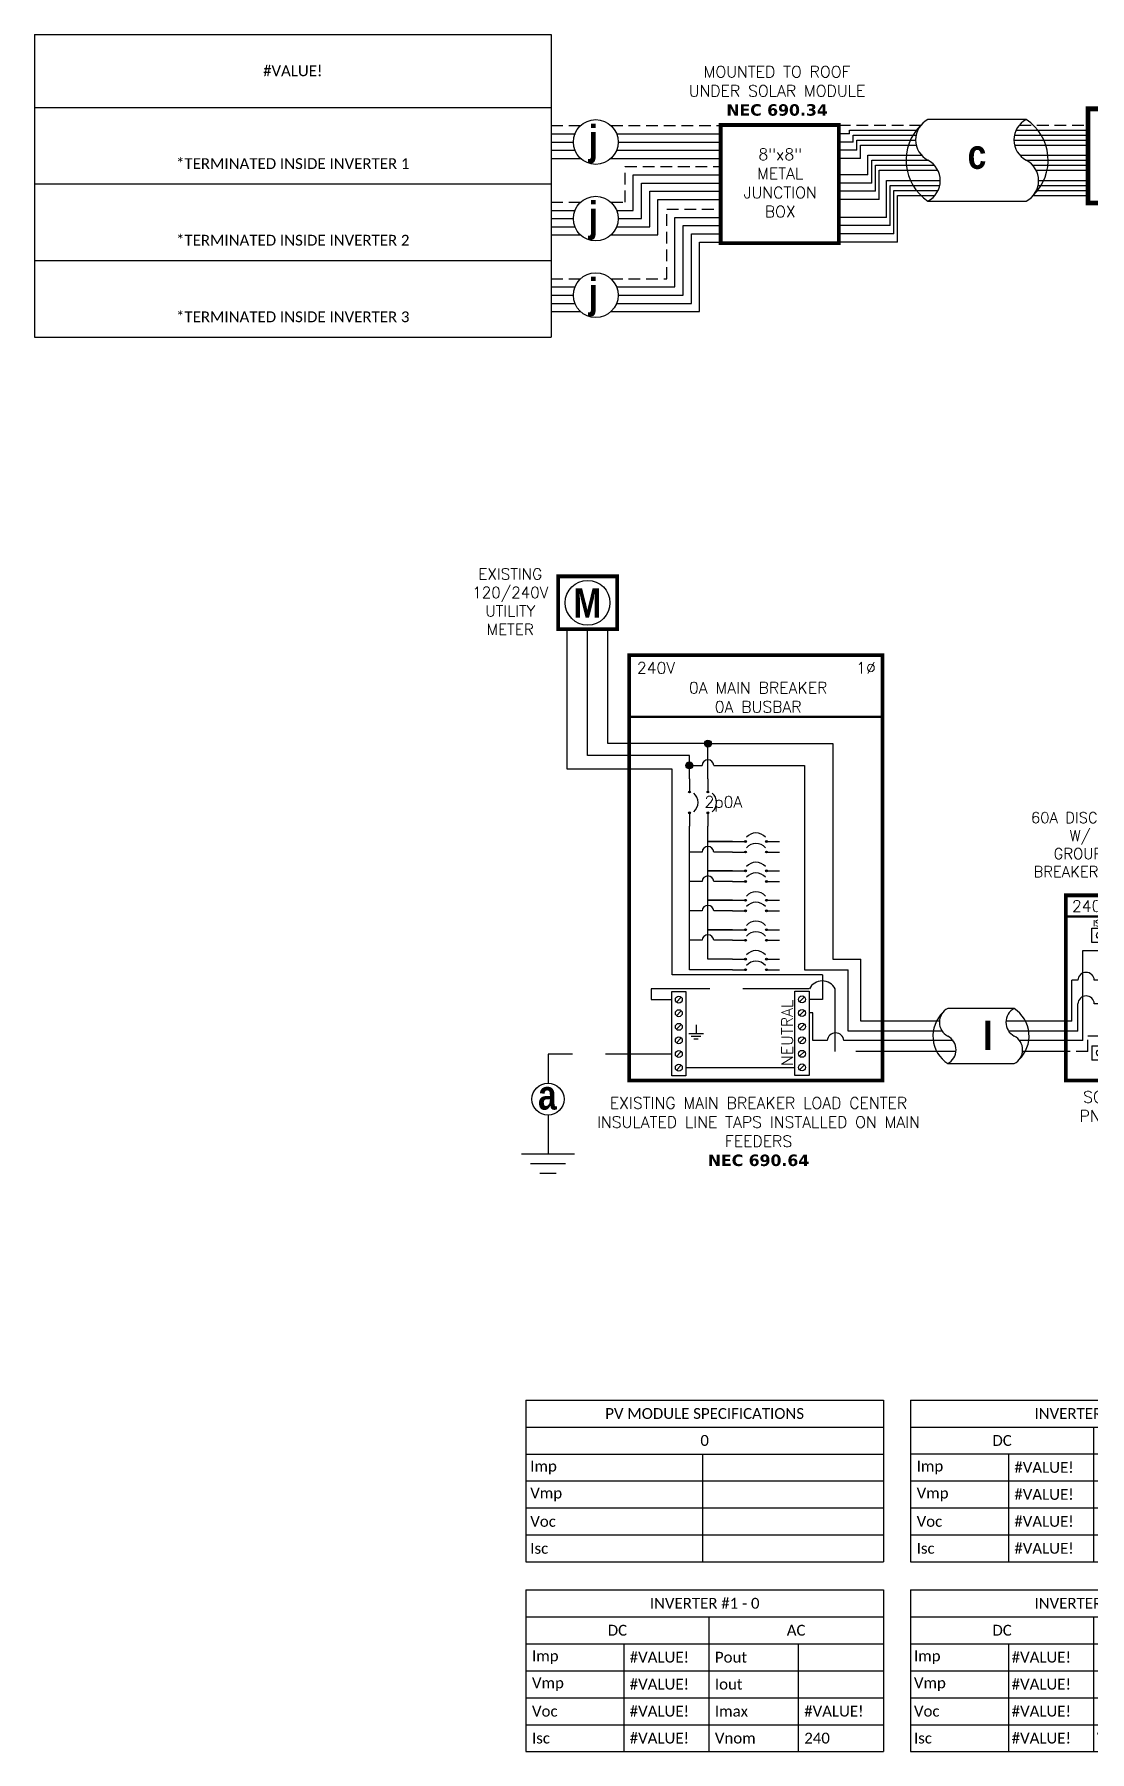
# Model space of a CAD drawing. Header units: feet. Extents: x 18740 to 19516, y 16033 to 16588.
# Drawn here: x 18740 to 19077, y 16033 to 16582 of the extents above; entities that cross this region are included whole.
import ezdxf

# ---------------------------------------------------------------- set-up
doc = ezdxf.new("R2010")
doc.units = ezdxf.units.FT
doc.header["$MEASUREMENT"] = 0
doc.linetypes.add('HIDDEN', pattern=[0.375, 0.25, -0.125])
for name, color, linetype in [('ONE LINE BLOCKS', 7, 'Continuous'), ('TABLES', 7, 'Continuous'), ('TEXT', 7, 'Continuous'), ('Z - TITLEBLOCK TXT', 7, 'Continuous')]:
    doc.layers.add(name, color=color, linetype=linetype)
doc.styles.add('ONE LINE TXT', font='techb___.ttf')
doc.styles.get("Standard").update_dxf_attribs({"font": 'simplex.shx'})

# ---------------------------------------------------------------- blocks, each defined once
blk = doc.blocks.new('*T18')
at = {"layer": 'Z - TITLEBLOCK TXT', "color": 0, "lineweight": -2, "transparency": 16777216}
for p, q in [((0, 0), (165.11, 0)), ((0, 0), (0, -96.74)), ((165.11, 0), (165.11, -96.74)), ((0, -23.32), (165.11, -23.32)), ((0, -47.8), (165.11, -47.8)), ((0, -72.27), (165.11, -72.27)), ((0, -96.74), (165.11, -96.74))]:
    blk.add_line(p, q, dxfattribs=at)
at = {"layer": 'Z - TITLEBLOCK TXT', "color": 0, "linetype": 'Continuous', "transparency": 16777216, "char_height": 3.4544, "width": 156.9097, "attachment_point": 5}
for s, insert in [('{\\fCalibri|b0|i0|c0;#VALUE!', (82.56, -11.66)), ('{\\fCalibri|b0|i0|c0;^J^J*TERMINATED INSIDE INVERTER 1', (82.56, -35.56)), ('{\\fCalibri|b0|i0|c0;^J^J*TERMINATED INSIDE INVERTER 2', (82.56, -60.03)), ('{\\fCalibri|b0|i0|c0;^J^J*TERMINATED INSIDE INVERTER 3', (82.56, -84.5))]:
    blk.add_mtext(s, dxfattribs=dict(at, insert=insert))
blk = doc.blocks.new('*T14')
at = {"layer": 'Z - TITLEBLOCK TXT', "color": 0, "lineweight": -2, "transparency": 16777216}
for p, q in [((0, 0), (114.19, 0)), ((0, 0), (0, -51.7)), ((114.19, 0), (114.19, -51.7)), ((0, -8.62), (114.19, -8.62)), ((58.43, -8.62), (58.43, -51.7)), ((0, -17.23), (114.19, -17.23)), ((31.22, -17.23), (31.22, -51.7)), ((86.98, -17.23), (86.98, -51.7)), ((0, -25.85), (114.19, -25.85)), ((0, -34.47), (114.19, -34.47)), ((0, -43.08), (114.19, -43.08)), ((0, -51.7), (114.19, -51.7))]:
    blk.add_line(p, q, dxfattribs=at)
at = {"layer": 'Z - TITLEBLOCK TXT', "color": 0, "linetype": 'Continuous', "transparency": 16777216, "char_height": 3.4544}
for s, insert, width, attachment_point in [('{\\fCalibri|b0|i0|c0;INVERTER #1 - 0', (57.09, -4.31), 110.3293, 5), ('{\\fCalibri|b0|i0|c0;DC', (29.22, -12.93), 54.5755, 5), ('{\\fCalibri|b0|i0|c0;AC', (86.31, -12.93), 51.8976, 5), ('{\\fCalibri|b0|i0|c0;Imp', (1.93, -21.54), 27.3681, 4), ('{\\fCalibri|b0|i0|c0;#VALUE!', (33.15, -21.54), 23.3513, 4), ('{\\fCalibri|b0|i0|c0;Pout', (60.36, -21.54), 24.6902, 4), ('{\\fCalibri|b0|i0|c0;', (88.91, -21.54), 23.3513, 4), ('{\\fCalibri|b0|i0|c0;Vmp', (1.93, -30.16), 27.3681, 4), ('{\\fCalibri|b0|i0|c0;#VALUE!', (33.15, -30.16), 23.3513, 4), ('{\\fCalibri|b0|i0|c0;Iout', (60.36, -30.16), 24.6902, 4), ('{\\fCalibri|b0|i0|c0;', (88.91, -30.16), 23.3513, 4), ('{\\fCalibri|b0|i0|c0;Voc', (1.93, -38.78), 27.3681, 4), ('{\\fCalibri|b0|i0|c0;#VALUE!', (33.15, -38.78), 23.3513, 4), ('{\\fCalibri|b0|i0|c0;Imax', (60.36, -38.78), 24.6902, 4), ('{\\fCalibri|b0|i0|c0;#VALUE!', (88.91, -38.78), 23.3513, 4), ('{\\fCalibri|b0|i0|c0;Isc', (1.93, -47.39), 27.3681, 4), ('{\\fCalibri|b0|i0|c0;#VALUE!', (33.15, -47.39), 23.3513, 4), ('{\\fCalibri|b0|i0|c0;Vnom', (60.36, -47.39), 24.6902, 4), ('{\\fCalibri|b0|i0|c0;240', (88.91, -47.39), 23.3513, 4)]:
    blk.add_mtext(s, dxfattribs=dict(at, insert=insert, width=width, attachment_point=attachment_point))
blk = doc.blocks.new('*T15')
at = {"layer": 'Z - TITLEBLOCK TXT', "color": 0, "lineweight": -2, "transparency": 16777216}
for p, q in [((0, 0), (114.19, 0)), ((0, 0), (0, -51.7)), ((114.19, 0), (114.19, -51.7)), ((0, -8.62), (114.19, -8.62)), ((58.43, -8.62), (58.43, -51.7)), ((0, -17.23), (114.19, -17.23)), ((31.22, -17.23), (31.22, -51.7)), ((86.98, -17.23), (86.98, -51.7)), ((0, -25.85), (114.19, -25.85)), ((0, -34.47), (114.19, -34.47)), ((0, -43.08), (114.19, -43.08)), ((0, -51.7), (114.19, -51.7))]:
    blk.add_line(p, q, dxfattribs=at)
at = {"layer": 'Z - TITLEBLOCK TXT', "color": 0, "linetype": 'Continuous', "transparency": 16777216, "char_height": 3.4544}
for s, insert, width, attachment_point in [('{\\fCalibri|b0|i0|c0;INVERTER #2 - 0', (57.09, -4.31), 112.0547, 5), ('{\\fCalibri|b0|i0|c0;DC', (29.22, -12.93), 56.3009, 5), ('{\\fCalibri|b0|i0|c0;AC', (86.31, -12.93), 53.623, 5), ('{\\fCalibri|b0|i0|c0;Imp', (1.07, -21.54), 29.0935, 4), ('{\\fCalibri|b0|i0|c0;#VALUE!', (32.29, -21.54), 25.0767, 4), ('{\\fCalibri|b0|i0|c0;Pout', (59.5, -21.54), 26.4156, 4), ('{\\fCalibri|b0|i0|c0;', (88.04, -21.54), 25.0767, 4), ('{\\fCalibri|b0|i0|c0;Vmp', (1.07, -30.16), 29.0935, 4), ('{\\fCalibri|b0|i0|c0;#VALUE!', (32.29, -30.16), 25.0767, 4), ('{\\fCalibri|b0|i0|c0;Iout', (59.5, -30.16), 26.4156, 4), ('{\\fCalibri|b0|i0|c0;', (88.04, -30.16), 25.0767, 4), ('{\\fCalibri|b0|i0|c0;Voc', (1.07, -38.78), 29.0935, 4), ('{\\fCalibri|b0|i0|c0;#VALUE!', (32.29, -38.78), 25.0767, 4), ('{\\fCalibri|b0|i0|c0;Imax', (59.5, -38.78), 26.4156, 4), ('{\\fCalibri|b0|i0|c0;#VALUE!', (88.04, -38.78), 25.0767, 4), ('{\\fCalibri|b0|i0|c0;Isc', (1.07, -47.39), 29.0935, 4), ('{\\fCalibri|b0|i0|c0;#VALUE!', (32.29, -47.39), 25.0767, 4), ('{\\fCalibri|b0|i0|c0;Vnom', (59.5, -47.39), 26.4156, 4), ('{\\fCalibri|b0|i0|c0;240', (88.04, -47.39), 25.0767, 4)]:
    blk.add_mtext(s, dxfattribs=dict(at, insert=insert, width=width, attachment_point=attachment_point))
blk = doc.blocks.new('*T16')
at = {"layer": 'Z - TITLEBLOCK TXT', "color": 0, "lineweight": -2, "transparency": 16777216}
for p, q in [((0, 0), (114.19, 0)), ((0, 0), (0, -51.7)), ((114.19, 0), (114.19, -51.7)), ((0, -8.62), (114.19, -8.62)), ((58.43, -8.62), (58.43, -51.7)), ((0, -17.23), (114.19, -17.23)), ((31.22, -17.23), (31.22, -51.7)), ((86.98, -17.23), (86.98, -51.7)), ((0, -25.85), (114.19, -25.85)), ((0, -34.47), (114.19, -34.47)), ((0, -43.08), (114.19, -43.08)), ((0, -51.7), (114.19, -51.7))]:
    blk.add_line(p, q, dxfattribs=at)
at = {"layer": 'Z - TITLEBLOCK TXT', "color": 0, "linetype": 'Continuous', "transparency": 16777216, "char_height": 3.4544}
for s, insert, width, attachment_point in [('{\\fCalibri|b0|i0|c0;INVERTER #3 - 0', (57.09, -4.31), 110.3293, 5), ('{\\fCalibri|b0|i0|c0;DC', (29.22, -12.93), 54.5755, 5), ('{\\fCalibri|b0|i0|c0;AC', (86.31, -12.93), 51.8976, 5), ('{\\fCalibri|b0|i0|c0;Imp', (1.93, -21.54), 27.3681, 4), ('{\\fCalibri|b0|i0|c0;#VALUE!', (33.15, -21.54), 23.3513, 4), ('{\\fCalibri|b0|i0|c0;Pout', (60.36, -21.54), 24.6902, 4), ('{\\fCalibri|b0|i0|c0;', (88.91, -21.54), 23.3513, 4), ('{\\fCalibri|b0|i0|c0;Vmp', (1.93, -30.16), 27.3681, 4), ('{\\fCalibri|b0|i0|c0;#VALUE!', (33.15, -30.16), 23.3513, 4), ('{\\fCalibri|b0|i0|c0;Iout', (60.36, -30.16), 24.6902, 4), ('{\\fCalibri|b0|i0|c0;', (88.91, -30.16), 23.3513, 4), ('{\\fCalibri|b0|i0|c0;Voc', (1.93, -38.78), 27.3681, 4), ('{\\fCalibri|b0|i0|c0;#VALUE!', (33.15, -38.78), 23.3513, 4), ('{\\fCalibri|b0|i0|c0;Imax', (60.36, -38.78), 24.6902, 4), ('{\\fCalibri|b0|i0|c0;#VALUE!', (88.91, -38.78), 23.3513, 4), ('{\\fCalibri|b0|i0|c0;Isc', (1.93, -47.39), 27.3681, 4), ('{\\fCalibri|b0|i0|c0;#VALUE!', (33.15, -47.39), 23.3513, 4), ('{\\fCalibri|b0|i0|c0;Vnom', (60.36, -47.39), 24.6902, 4), ('{\\fCalibri|b0|i0|c0;240', (88.91, -47.39), 23.3513, 4)]:
    blk.add_mtext(s, dxfattribs=dict(at, insert=insert, width=width, attachment_point=attachment_point))
blk = doc.blocks.new('*T13')
at = {"layer": 'Z - TITLEBLOCK TXT', "color": 0, "lineweight": -2, "transparency": 16777216}
for p, q in [((0, 0), (114.19, 0)), ((0, 0), (0, -51.69)), ((114.19, 0), (114.19, -51.69)), ((0, -8.62), (114.19, -8.62)), ((0, -17.23), (114.19, -17.23)), ((56.41, -17.23), (56.41, -51.69)), ((0, -25.85), (114.19, -25.85)), ((0, -34.46), (114.19, -34.46)), ((0, -43.08), (114.19, -43.08)), ((0, -51.69), (114.19, -51.69))]:
    blk.add_line(p, q, dxfattribs=at)
at = {"layer": 'Z - TITLEBLOCK TXT', "color": 0, "linetype": 'Continuous', "transparency": 16777216, "char_height": 3.4544}
for s, insert, width, attachment_point in [('{\\fCalibri|b0|i0|c0;PV MODULE SPECIFICATIONS', (57.09, -4.31), 111.433, 5), ('{\\fCalibri|b0|i0|c0;0', (57.09, -12.92), 111.433, 5), ('{\\fCalibri|b0|i0|c0;Imp', (1.38, -21.54), 53.6551, 4), ('{\\fCalibri|b0|i0|c0;', (57.78, -21.54), 55.0254, 4), ('{\\fCalibri|b0|i0|c0;Vmp', (1.38, -30.15), 53.6551, 4), ('{\\fCalibri|b0|i0|c0;', (57.78, -30.15), 55.0254, 4), ('{\\fCalibri|b0|i0|c0;Voc', (1.38, -38.77), 53.6551, 4), ('{\\fCalibri|b0|i0|c0;', (57.78, -38.77), 55.0254, 4), ('{\\fCalibri|b0|i0|c0;Isc', (1.38, -47.39), 53.6551, 4), ('{\\fCalibri|b0|i0|c0;', (57.78, -47.39), 55.0254, 4)]:
    blk.add_mtext(s, dxfattribs=dict(at, insert=insert, width=width, attachment_point=attachment_point))
blk = doc.blocks.new('M_MAIN DISCONNECT')
at = {"color": 253, "linetype": 'Continuous'}
for p, q in [((10.94, -17.67), (10.94, -15.06)), ((32.69, -17.67), (32.69, -15.06)), ((5.45, -46.43), (5.45, -17.67)), ((5.45, -17.67), (10.94, -17.67)), ((38.18, -17.67), (32.69, -17.67)), ((38.18, -46.43), (38.18, -17.67)), ((5.45, -46.43), (-9.78, -46.43)), ((38.18, -46.43), (53.41, -46.43))]:
    blk.add_line(p, q, dxfattribs=at)
at = {"color": 7, "linetype": 'Continuous'}
for p, q in [((1.95, -40.22), (1.95, -27.1)), ((3.81, -27.1), (1.95, -27.1)), ((11.72, -27.1), (9.09, -27.1)), ((31.91, -27.1), (34.54, -27.1)), ((39.82, -27.1), (41.69, -27.1)), ((41.69, -40.22), (41.69, -27.1)), ((1.95, -40.22), (-9.78, -40.22)), ((41.69, -40.22), (53.41, -40.22))]:
    blk.add_line(p, q, dxfattribs=at)
at = {"color": 1, "linetype": 'Continuous'}
for p, q in [((21.88, -27.1), (23.12, -27.1)), ((25.67, -27.11), (26.91, -27.11)), ((21.88, -34.64), (23.12, -34.64)), ((25.67, -34.64), (26.91, -34.64))]:
    blk.add_line(p, q, dxfattribs=at)
at = {"color": 10, "linetype": 'Continuous'}
for p, q in [((3.81, -43.39), (3.81, -34.64)), ((11.72, -34.64), (9.09, -34.64)), ((31.91, -34.64), (34.54, -34.64)), ((39.82, -43.39), (39.82, -34.64)), ((3.81, -43.39), (-9.78, -43.39)), ((39.82, -43.39), (53.41, -43.39))]:
    blk.add_line(p, q, dxfattribs=at)
at = {"color": 7, "linetype": 'Continuous'}
for centre in [(6.45, -27.26), (37.18, -27.26)]:
    blk.add_arc(centre, 2.64, 3.2819, 176.7181, dxfattribs=at)
at = {"color": 10, "linetype": 'Continuous'}
for centre in [(6.45, -34.79), (37.18, -34.79)]:
    blk.add_arc(centre, 2.64, 3.2819, 176.7181, dxfattribs=at)
at = {"color": 1, "linetype": 'Continuous'}
for points in [[(23.12, -27.1), (23.5, -26.34), (24.4, -27.87), (25.22, -26.34), (25.67, -27.11)], [(23.12, -34.64), (23.5, -33.88), (24.4, -35.4), (25.22, -33.88), (25.67, -34.64)]]:
    blk.add_spline(points, degree=3, dxfattribs=at)
at = {"layer": 'ONE LINE BLOCKS', "lineweight": 50}
blk.add_line((0, -6.77), (43.61, -6.77), dxfattribs=at)
at = {"layer": 'ONE LINE BLOCKS', "lineweight": 50, "const_width": 1.19}
blk.add_lwpolyline([(0, -59.17), (0, 0), (43.61, 0), (43.61, -59.17)], close=True, dxfattribs=at)
at = {"layer": 'TEXT', "color": 92, "linetype": 'HIDDEN', "ltscale": 15}
for p, q in [((7.03, -49.88), (7.03, -44.94)), ((7.03, -44.94), (10.94, -44.94)), ((10.94, -44.94), (10.94, -48.08)), ((36.6, -44.94), (32.69, -44.94)), ((32.69, -44.94), (32.69, -48.08)), ((36.6, -49.88), (36.6, -44.94)), ((7.03, -49.88), (-9.78, -49.88)), ((36.6, -49.88), (53.41, -49.88))]:
    blk.add_line(p, q, dxfattribs=at)
at = {"layer": 'TEXT', "color": 92, "linetype": 'Continuous', "flags": 128}
for points in [[(21.82, -52.94), (21.82, -56.44)], [(19.48, -56.44), (24.16, -56.44)], [(23.35, -57.31), (20.29, -57.31)], [(22.53, -58.18), (21.1, -58.18)]]:
    blk.add_lwpolyline(points, dxfattribs=at)
at = {"layer": 'Z - TITLEBLOCK TXT', "color": 1, "linetype": 'Continuous'}
for p, q in [((8.34, -15.06), (8.34, -10.52)), ((8.34, -10.52), (35.29, -10.52)), ((35.29, -10.52), (35.29, -15.06)), ((35.29, -15.06), (8.34, -15.06)), ((11.72, -27.1), (15.64, -27.1)), ((17.54, -24.65), (20.8, -27.1)), ((27.99, -27.11), (31.91, -27.11)), ((17.54, -32.19), (20.8, -34.63)), ((11.72, -34.64), (15.64, -34.64)), ((27.99, -34.64), (31.91, -34.64)), ((8.34, -48.08), (35.29, -48.08)), ((8.34, -48.08), (8.34, -52.62)), ((35.29, -48.08), (35.29, -52.62)), ((35.29, -52.62), (8.34, -52.62))]:
    blk.add_line(p, q, dxfattribs=at)
at = {"layer": 'Z - TITLEBLOCK TXT', "color": 4, "linetype": 'Continuous'}
for p, q in [((11.73, -12), (10.15, -13.58)), ((16.08, -12), (14.5, -13.58)), ((20.43, -12), (18.86, -13.58)), ((24.78, -12), (23.21, -13.58)), ((29.13, -12), (27.56, -13.58)), ((33.48, -12), (31.91, -13.58)), ((11.73, -49.56), (10.15, -51.13)), ((16.08, -49.56), (14.5, -51.13)), ((20.43, -49.56), (18.86, -51.13)), ((24.78, -49.56), (23.21, -51.13)), ((29.13, -49.56), (27.56, -51.13)), ((33.48, -49.56), (31.91, -51.13))]:
    blk.add_line(p, q, dxfattribs=at)
for centre in [(10.94, -12.79), (15.29, -12.79), (19.64, -12.79), (23.99, -12.79), (28.34, -12.79), (32.69, -12.79), (10.94, -50.35), (15.29, -50.35), (19.64, -50.35), (23.99, -50.35), (28.34, -50.35), (32.69, -50.35)]:
    blk.add_circle(centre, 1.11, dxfattribs=at)
at = {"layer": 'Z - TITLEBLOCK TXT', "color": 1, "linetype": 'Continuous'}
for centre in [(16.18, -27.1), (21.34, -27.1), (27.45, -27.11), (16.18, -34.64), (21.34, -34.64), (27.45, -34.64)]:
    blk.add_circle(centre, 0.541, dxfattribs=at)
at = {"layer": 'TABLES', "color": 4, "linetype": 'Continuous'}
blk.add_text('ISOLATED NEUTRAL', height=1.8743, dxfattribs=at).set_placement((8.7, -9.86))
at = {"layer": 'TEXT', "color": 1}
for s, width, gutter_width, heights, insert, char_height, attachment_point in [('\\A1;\\pi4.1167;60A DISCONNECT FUSED \\P\\pi16.454;W/ ##A FUSES\\P\\pi11.355;GROUPED W/ MAIN \\P\\pi4.9392;BREAKER LOAD CENTER', 71.8931, 92.23, [24.13], (-15.26, 26.55), 3.4544, 1), ('240V', 0.1481, 0.75, [0], (8.07, -3.44), 3.658, 5), ('1∅', 0.1481, 0.75, [0], (38.63, -3.74), 3.658, 5), ('\\A1;\\pi3.6942,t21.982;SQUARE D\\P\\pi2.5621,t20.85;PN: D222N', 35.0816, 28.88, [13.54], (1.84, -62.59), 3.6576, 1)]:
    blk.add_mtext_dynamic_manual_height_columns(s, width=width, gutter_width=gutter_width, heights=heights, dxfattribs=dict(at, insert=insert, char_height=char_height, attachment_point=attachment_point))
blk = doc.blocks.new('*U20')
blk.add_blockref('M_MAIN DISCONNECT', (0, 0))
blk = doc.blocks.new('*U10')
at = {"color": 7, "linetype": 'Continuous'}
for p, q in [((6.669, 2.433), (2.905, 2.433)), ((2.435, 1.711), (0, 1.711)), ((9.575, 1.711), (6.199, 1.711)), ((2.905, -0.69), (6.669, -0.69))]:
    blk.add_line(p, q, dxfattribs=at)
at = {"color": 10, "linetype": 'Continuous'}
for p, q in [((2.591, 1.149), (0, 1.149)), ((9.575, 1.149), (6.355, 1.149))]:
    blk.add_line(p, q, dxfattribs=at)
at = {"color": 253, "linetype": 'Continuous'}
for p, q in [((3.208, 0.611), (0, 0.611)), ((9.575, 0.611), (6.972, 0.611))]:
    blk.add_line(p, q, dxfattribs=at)
at = {"color": 7, "linetype": 'Continuous'}
for centre, start, end in [((3.942, 0.872), 133.97324, 236.42648), ((5.633, 0.872), 313.97324, 56.42648)]:
    blk.add_arc(centre, 1.874, start, end, dxfattribs=at)
at = {"layer": 'TEXT', "color": 92, "linetype": 'HIDDEN', "ltscale": 15}
for p, q in [((3.373, 0), (0, 0)), ((9.575, 0), (7.137, 0))]:
    blk.add_line(p, q, dxfattribs=at)
at = {"layer": 'Z - TITLEBLOCK TXT', "linetype": 'Continuous'}
for centre, start, end in [((3.315, 1.653), 117.66392, 242.33608), ((7.078, 1.653), 117.66392, 242.33608), ((2.496, 0.091), 297.66392, 62.33608), ((6.26, 0.091), 297.66392, 62.33608)]:
    blk.add_arc(centre, 0.882, start, end, dxfattribs=at)
blk = doc.blocks.new('M_LINE TAPS')
at = {"layer": 'ONE LINE BLOCKS', "linetype": 'Continuous'}
h = blk.add_hatch(color=254, dxfattribs=at)
h.dxf.hatch_style = 1
edge = h.paths.add_edge_path()
edge.add_arc((-12.115, 17.423), 0.197, 0, 360)
h = blk.add_hatch(color=254, dxfattribs=at)
h.dxf.hatch_style = 1
edge = h.paths.add_edge_path()
edge.add_arc((-13.164, 16.191), 0.197, 0, 360)
h = blk.add_hatch(color=1, dxfattribs=at)
h.dxf.hatch_style = 1
edge = h.paths.add_edge_path()
edge.add_arc((-13.164, 14.685), 0.0515, 0, 360)
h = blk.add_hatch(color=1, dxfattribs=at)
h.dxf.hatch_style = 1
edge = h.paths.add_edge_path()
edge.add_arc((-12.115, 14.685), 0.0515, 0, 360)
h = blk.add_hatch(color=1, dxfattribs=at)
h.dxf.hatch_style = 1
edge = h.paths.add_edge_path()
edge.add_arc((-13.164, 13.502), 0.0515, 0, 360)
h = blk.add_hatch(color=1, dxfattribs=at)
h.dxf.hatch_style = 1
edge = h.paths.add_edge_path()
edge.add_arc((-12.115, 13.502), 0.0515, 0, 360)
h = blk.add_hatch(color=1, dxfattribs=at)
h.dxf.hatch_style = 1
edge = h.paths.add_edge_path()
edge.add_arc((-9.991, 11.887), 0.0515, 0, 360)
h = blk.add_hatch(color=1, dxfattribs=at)
h.dxf.hatch_style = 1
edge = h.paths.add_edge_path()
edge.add_arc((-8.808, 11.887), 0.0515, 0, 360)
h = blk.add_hatch(color=1, dxfattribs=at)
h.dxf.hatch_style = 1
edge = h.paths.add_edge_path()
edge.add_arc((-9.991, 11.288), 0.0515, 0, 360)
h = blk.add_hatch(color=1, dxfattribs=at)
h.dxf.hatch_style = 1
edge = h.paths.add_edge_path()
edge.add_arc((-8.808, 11.288), 0.0515, 0, 360)
h = blk.add_hatch(color=1, dxfattribs=at)
h.dxf.hatch_style = 1
edge = h.paths.add_edge_path()
edge.add_arc((-9.991, 10.221), 0.0515, 0, 360)
h = blk.add_hatch(color=1, dxfattribs=at)
h.dxf.hatch_style = 1
edge = h.paths.add_edge_path()
edge.add_arc((-8.808, 10.221), 0.0515, 0, 360)
h = blk.add_hatch(color=1, dxfattribs=at)
h.dxf.hatch_style = 1
edge = h.paths.add_edge_path()
edge.add_arc((-9.991, 9.622), 0.0515, 0, 360)
h = blk.add_hatch(color=1, dxfattribs=at)
h.dxf.hatch_style = 1
edge = h.paths.add_edge_path()
edge.add_arc((-8.808, 9.622), 0.0515, 0, 360)
h = blk.add_hatch(color=1, dxfattribs=at)
h.dxf.hatch_style = 1
edge = h.paths.add_edge_path()
edge.add_arc((-9.991, 8.555), 0.0515, 0, 360)
h = blk.add_hatch(color=1, dxfattribs=at)
h.dxf.hatch_style = 1
edge = h.paths.add_edge_path()
edge.add_arc((-9.991, 7.957), 0.0515, 0, 360)
h = blk.add_hatch(color=1, dxfattribs=at)
h.dxf.hatch_style = 1
edge = h.paths.add_edge_path()
edge.add_arc((-8.808, 8.555), 0.0515, 0, 360)
h = blk.add_hatch(color=1, dxfattribs=at)
h.dxf.hatch_style = 1
edge = h.paths.add_edge_path()
edge.add_arc((-8.808, 7.957), 0.0515, 0, 360)
h = blk.add_hatch(color=1, dxfattribs=at)
h.dxf.hatch_style = 1
edge = h.paths.add_edge_path()
edge.add_arc((-9.991, 6.889), 0.0515, 0, 360)
h = blk.add_hatch(color=1, dxfattribs=at)
h.dxf.hatch_style = 1
edge = h.paths.add_edge_path()
edge.add_arc((-8.808, 6.889), 0.0515, 0, 360)
h = blk.add_hatch(color=1, dxfattribs=at)
h.dxf.hatch_style = 1
edge = h.paths.add_edge_path()
edge.add_arc((-9.991, 6.291), 0.0515, 0, 360)
h = blk.add_hatch(color=1, dxfattribs=at)
h.dxf.hatch_style = 1
edge = h.paths.add_edge_path()
edge.add_arc((-8.808, 6.291), 0.0515, 0, 360)
h = blk.add_hatch(color=1, dxfattribs=at)
h.dxf.hatch_style = 1
edge = h.paths.add_edge_path()
edge.add_arc((-9.991, 5.224), 0.0515, 0, 360)
h = blk.add_hatch(color=1, dxfattribs=at)
h.dxf.hatch_style = 1
edge = h.paths.add_edge_path()
edge.add_arc((-8.808, 5.224), 0.0515, 0, 360)
h = blk.add_hatch(color=1, dxfattribs=at)
h.dxf.hatch_style = 1
edge = h.paths.add_edge_path()
edge.add_arc((-9.991, 4.625), 0.0515, 0, 360)
h = blk.add_hatch(color=1, dxfattribs=at)
h.dxf.hatch_style = 1
edge = h.paths.add_edge_path()
edge.add_arc((-8.808, 4.625), 0.0515, 0, 360)
at = {"color": 155, "true_color": 0x647190}
blk.add_line((-16.567, 22.428), (-2.231, 22.428), dxfattribs=at)
at = {"color": 7, "linetype": 'Continuous'}
for p, q in [((-3.464, 1.711), (-3.464, 5.224)), ((0, 1.711), (-3.464, 1.711))]:
    blk.add_line(p, q, dxfattribs=at)
at = {"color": 10, "linetype": 'Continuous'}
for p, q in [((-4.177, 1.149), (-4.177, 4.625)), ((-3.462, 4.625), (-3.462, 4.625)), ((0, 1.149), (-4.177, 1.149))]:
    blk.add_line(p, q, dxfattribs=at)
at = {"color": 253, "linetype": 'Continuous'}
for p, q in [((-6.184, 2.177), (-6.39, 2.177)), ((-6.184, 0.611), (-6.184, 2.177)), ((-5.36, 0.611), (-6.184, 0.611)), ((0, 0.611), (-4.425, 0.611))]:
    blk.add_line(p, q, dxfattribs=at)
at = {"color": 7, "linetype": 'Continuous'}
blk.add_circle((-21.169, -2.704), 0.906, dxfattribs=at)
at = {"color": 253, "linetype": 'Continuous'}
blk.add_arc((-4.892, 0.584), 0.468, 3.28193, 176.71807, dxfattribs=at)
at = {"layer": 'ONE LINE BLOCKS', "lineweight": 50}
blk.add_line((-16.567, 18.948), (-2.231, 18.948), dxfattribs=at)
at = {"layer": 'ONE LINE BLOCKS', "lineweight": 50, "const_width": 0.21}
for points in [[(-20.599, 23.898), (-20.599, 26.892), (-17.258, 26.892), (-17.258, 23.898)], [(-16.567, -1.647), (-16.567, 22.428), (-2.231, 22.428), (-2.231, -1.647)]]:
    blk.add_lwpolyline(points, close=True, dxfattribs=at)
at = {"layer": 'TEXT', "color": 92, "linetype": 'HIDDEN', "ltscale": 15}
for p, q in [((-6.39, 3.547), (-15.333, 3.547)), ((-15.333, 3.547), (-15.333, 2.935)), ((-15.333, 2.935), (-14.165, 2.935)), ((-4.917, 0), (-4.917, 3.547)), ((0, 0), (-4.917, 0)), ((-14.165, -0.148), (-21.169, -0.148)), ((-21.169, -0.148), (-21.169, -1.798)), ((-21.169, -3.61), (-21.169, -5.799))]:
    blk.add_line(p, q, dxfattribs=at)
at = {"layer": 'TEXT', "color": 92, "linetype": 'Continuous', "ltscale": 15}
blk.add_line((-7.195, -0.918), (-13.361, -0.918), dxfattribs=at)
at = {"layer": 'TEXT', "color": 92, "linetype": 'Continuous', "flags": 128}
for points in [[(-13.205, 1.009), (-12.375, 1.009)], [(-12.79, 1.513), (-12.79, 1.009)], [(-12.519, 0.855), (-13.061, 0.855)], [(-12.663, 0.701), (-12.917, 0.701)]]:
    blk.add_lwpolyline(points, dxfattribs=at)
at = {"layer": 'TEXT', "color": 92, "linetype": 'Continuous', "ltscale": 4, "flags": 128}
for points in [[(-22.671, -5.799), (-19.666, -5.799)], [(-20.187, -6.356), (-22.151, -6.356)], [(-20.708, -6.913), (-21.63, -6.913)]]:
    blk.add_lwpolyline(points, dxfattribs=at)
at = {"layer": 'TEXT', "linetype": 'Continuous'}
blk.add_circle((-18.928, 25.395), 1.267, dxfattribs=at)
at = {"layer": 'TEXT', "color": 92, "linetype": 'Continuous', "ltscale": 0.3}
blk.add_arc((-5.647, 3.164), 0.824, 27.66392, 152.33608, dxfattribs=at)
at = {"layer": 'Z - TITLEBLOCK TXT', "color": 253, "linetype": 'Continuous'}
for p, q in [((-20.077, 15.98), (-20.077, 23.898)), ((-14.134, 15.98), (-20.077, 15.98)), ((-14.134, 4.344), (-14.134, 15.98)), ((-5.63, 4.344), (-14.134, 4.344)), ((-5.63, 4.344), (-5.63, 2.948)), ((-5.63, 2.948), (-6.39, 2.948))]:
    blk.add_line(p, q, dxfattribs=at)
at = {"layer": 'Z - TITLEBLOCK TXT', "color": 10, "linetype": 'Continuous'}
for p, q in [((-18.928, 16.744), (-18.928, 23.898)), ((-13.164, 16.744), (-18.928, 16.744)), ((-13.164, 15.429), (-13.164, 16.744)), ((-12.967, 16.191), (-12.446, 16.191)), ((-11.783, 16.191), (-6.656, 16.191)), ((-6.656, 16.191), (-6.656, 4.625)), ((-13.164, 4.625), (-13.164, 12.759)), ((-12.446, 11.288), (-13.164, 11.288)), ((-10.734, 11.288), (-11.783, 11.288)), ((-12.446, 9.622), (-13.164, 9.622)), ((-10.734, 9.622), (-11.783, 9.622)), ((-12.446, 7.957), (-13.164, 7.957)), ((-10.734, 7.957), (-11.783, 7.957)), ((-12.446, 6.291), (-13.164, 6.291)), ((-10.734, 6.291), (-11.783, 6.291)), ((-10.734, 4.625), (-13.164, 4.625)), ((-6.656, 4.625), (-4.177, 4.625))]:
    blk.add_line(p, q, dxfattribs=at)
at = {"layer": 'Z - TITLEBLOCK TXT', "color": 7, "linetype": 'Continuous'}
for p, q in [((-17.778, 17.423), (-17.778, 23.898)), ((-12.115, 17.423), (-17.778, 17.423)), ((-12.115, 15.429), (-12.115, 17.423)), ((-11.918, 17.423), (-5.044, 17.423)), ((-5.044, 17.423), (-5.044, 5.224)), ((-12.115, 10.221), (-12.115, 12.759)), ((-12.115, 11.887), (-10.734, 11.887)), ((-10.734, 11.887), (-12.115, 11.887)), ((-12.115, 8.555), (-12.115, 10.221)), ((-12.115, 10.221), (-10.734, 10.221)), ((-10.734, 10.221), (-12.115, 10.221)), ((-12.115, 6.889), (-12.115, 8.555)), ((-12.115, 8.555), (-10.734, 8.555)), ((-10.734, 8.555), (-12.115, 8.555)), ((-12.115, 5.224), (-12.115, 6.889)), ((-12.115, 6.889), (-10.734, 6.889)), ((-10.734, 6.889), (-12.115, 6.889)), ((-10.734, 5.224), (-12.115, 5.224)), ((-5.044, 5.224), (-3.464, 5.224))]:
    blk.add_line(p, q, dxfattribs=at)
at = {"layer": 'Z - TITLEBLOCK TXT', "color": 1, "linetype": 'Continuous'}
for p, q in [((-14.165, -1.378), (-14.165, 3.395)), ((-14.165, 3.395), (-13.361, 3.395)), ((-13.361, 3.395), (-13.361, -1.378)), ((-7.195, -1.366), (-7.195, 3.408)), ((-7.195, 3.408), (-6.39, 3.408)), ((-6.39, 3.408), (-6.39, -1.366)), ((-13.361, -1.378), (-14.165, -1.378)), ((-6.39, -1.366), (-7.195, -1.366))]:
    blk.add_line(p, q, dxfattribs=at)
at = {"layer": 'Z - TITLEBLOCK TXT', "color": 4, "linetype": 'Continuous'}
for p, q in [((-13.624, 3.075), (-13.902, 2.796)), ((-6.653, 3.087), (-6.932, 2.809)), ((-13.624, 2.304), (-13.902, 2.025)), ((-6.653, 2.317), (-6.932, 2.038)), ((-13.624, 1.533), (-13.902, 1.255)), ((-6.653, 1.546), (-6.932, 1.267)), ((-13.624, 0.762), (-13.902, 0.484)), ((-6.653, 0.775), (-6.932, 0.497)), ((-6.653, 0.004), (-6.932, -0.274)), ((-13.624, -0.008), (-13.902, -0.287)), ((-13.624, -0.779), (-13.902, -1.058)), ((-6.653, -0.766), (-6.932, -1.045))]:
    blk.add_line(p, q, dxfattribs=at)
at = {"layer": 'Z - TITLEBLOCK TXT', "color": 1, "linetype": 'Continuous', "flags": 128}
for points in [[(-13.164, 15.429), (-13.164, 14.685)], [(-13.164, 15.429), (-13.164, 14.685)], [(-12.115, 15.429), (-12.115, 14.685)], [(-12.115, 15.429), (-12.115, 14.685)], [(-13.164, 13.502), (-13.164, 12.759)], [(-12.115, 13.502), (-12.115, 12.759)], [(-10.734, 11.887), (-9.991, 11.887)], [(-10.734, 11.887), (-9.991, 11.887)], [(-8.808, 11.887), (-8.064, 11.887)], [(-10.734, 11.288), (-9.991, 11.288)], [(-10.734, 11.288), (-9.991, 11.288)], [(-8.808, 11.288), (-8.064, 11.288)], [(-10.734, 10.221), (-9.991, 10.221)], [(-10.734, 10.221), (-9.991, 10.221)], [(-8.808, 10.221), (-8.064, 10.221)], [(-10.734, 9.622), (-9.991, 9.622)], [(-10.734, 9.622), (-9.991, 9.622)], [(-8.808, 9.622), (-8.064, 9.622)], [(-10.734, 8.555), (-9.991, 8.555)], [(-10.734, 8.555), (-9.991, 8.555)], [(-10.734, 7.957), (-9.991, 7.957)], [(-10.734, 7.957), (-9.991, 7.957)], [(-8.808, 8.555), (-8.064, 8.555)], [(-8.808, 7.957), (-8.064, 7.957)], [(-10.734, 6.889), (-9.991, 6.889)], [(-10.734, 6.889), (-9.991, 6.889)], [(-8.808, 6.889), (-8.064, 6.889)], [(-10.734, 6.291), (-9.991, 6.291)], [(-10.734, 6.291), (-9.991, 6.291)], [(-8.808, 6.291), (-8.064, 6.291)], [(-10.734, 5.224), (-9.991, 5.224)], [(-10.734, 5.224), (-9.991, 5.224)], [(-8.808, 5.224), (-8.064, 5.224)], [(-10.734, 4.625), (-9.991, 4.625)], [(-10.734, 4.625), (-9.991, 4.625)], [(-8.808, 4.625), (-8.064, 4.625)]]:
    blk.add_lwpolyline(points, dxfattribs=at)
at = {"layer": 'Z - TITLEBLOCK TXT', "color": 7, "linetype": 'Continuous'}
for centre in [(-12.115, 17.423), (-12.115, 17.423), (-13.164, 16.191)]:
    blk.add_circle(centre, 0.197, dxfattribs=at)
at = {"layer": 'Z - TITLEBLOCK TXT', "color": 1, "linetype": 'Continuous'}
for centre in [(-13.164, 14.685), (-12.115, 14.685), (-13.164, 13.502), (-12.115, 13.502), (-9.991, 11.887), (-8.808, 11.887), (-9.991, 11.288), (-8.808, 11.288), (-9.991, 10.221), (-8.808, 10.221), (-9.991, 9.622), (-8.808, 9.622), (-9.991, 8.555), (-9.991, 7.957), (-8.808, 8.555), (-8.808, 7.957), (-9.991, 6.889), (-8.808, 6.889), (-9.991, 6.291), (-8.808, 6.291), (-9.991, 5.224), (-8.808, 5.224), (-9.991, 4.625), (-8.808, 4.625)]:
    blk.add_circle(centre, 0.0515, dxfattribs=at)
at = {"layer": 'Z - TITLEBLOCK TXT', "color": 4, "linetype": 'Continuous'}
for centre in [(-13.763, 2.935), (-6.792, 2.948), (-13.763, 2.165), (-6.792, 2.177), (-13.763, 1.394), (-6.792, 1.407), (-13.763, 0.623), (-13.763, -0.148), (-6.792, 0.636), (-6.792, -0.135), (-13.763, -0.918), (-6.792, -0.906)]:
    blk.add_circle(centre, 0.197, dxfattribs=at)
at = {"layer": 'Z - TITLEBLOCK TXT', "color": 10, "linetype": 'Continuous'}
for centre in [(-12.115, 16.172), (-12.115, 11.269), (-12.115, 9.603), (-12.115, 7.938), (-12.115, 6.272)]:
    blk.add_arc(centre, 0.332, 3.2937, 176.7063, dxfattribs=at)
at = {"layer": 'Z - TITLEBLOCK TXT', "color": 1, "linetype": 'Continuous'}
for centre, start, end in [((-13.375, 14.094), 310.3392, 49.6608), ((-12.326, 14.094), 310.3392, 49.6608), ((-9.399, 11.675), 40.3392, 139.6608), ((-9.399, 11.077), 40.3392, 139.6608), ((-9.399, 10.01), 40.3392, 139.6608), ((-9.399, 9.411), 40.3392, 139.6608), ((-9.399, 8.344), 40.3392, 139.6608), ((-9.399, 7.745), 40.3392, 139.6608), ((-9.399, 6.678), 40.3392, 139.6608), ((-9.399, 6.079), 40.3392, 139.6608), ((-9.399, 5.012), 40.3392, 139.6608), ((-9.399, 4.413), 40.3392, 139.6608)]:
    blk.add_arc(centre, 0.697, start, end, dxfattribs=at)
at = {"layer": 'TABLES', "color": 1, "linetype": 'Continuous'}
blk.add_text('NEUTRAL', height=0.648, rotation=90, dxfattribs=at).set_placement((-7.311, -0.826))
at = {"layer": 'TEXT', "color": 1, "attachment_point": 5}
for s, width, gutter_width, heights, insert, char_height in [('EXISTING\\P120/240V UTILITY METER', 0.05231, 7.17, [0], (-23.305, 25.455), 0.62775), ('240V', 0.14806, 0.75, [0], (-15.056, 21.71), 0.648), ('1∅', 0.14806, 0.75, [0], (-3.173, 21.71), 0.648), ('0A MAIN BREAKER\\P0A BUSBAR', 11.19903, 0.75, [0], (-9.274, 20.045), 0.648), ('2p0A', 0.14806, 0.75, [0], (-11.242, 14.016), 0.648), ('EXISTING MAIN BREAKER LOAD CENTER INSULATED LINE TAPS INSTALLED ON MAIN FEEDERS\\P{\\fVerdana|b1|i0|c0|p34;NEC 690.64}', 18.4888, 7.17, [5.996], (-9.253, -4.546), 0.648)]:
    blk.add_mtext_dynamic_manual_height_columns(s, width=width, gutter_width=gutter_width, heights=heights, dxfattribs=dict(at, insert=insert, char_height=char_height))
at = {"layer": 'Z - TITLEBLOCK TXT', "color": 253, "linetype": 'Continuous', "style": 'ONE LINE TXT'}
blk.add_text('M', height=1.662, dxfattribs=at).set_placement((-19.736, 24.559))
at = {"layer": 'Z - TITLEBLOCK TXT', "color": 1, "linetype": 'Continuous', "insert": (-21.734, -1.631), "char_height": 1.66239, "attachment_point": 1, "style": 'ONE LINE TXT'}
blk.add_mtext_dynamic_manual_height_columns('{\\W1;\\C256;a}', width=0.13853, gutter_width=2.132, heights=[0], dxfattribs=at)
blk = doc.blocks.new('*U19')
at = {"color": 155, "true_color": 0x647190}
blk.add_blockref('M_LINE TAPS', (0, 0), dxfattribs=at)

msp = doc.modelspace()

# ---------------------------------------------------------------- linework, layer by layer
at = {"color": 7, "linetype": 'Continuous'}
for p, q in [((19056.92, 16554.83), (19025.51, 16554.83)), ((18905.14, 16550.25), (18912.95, 16550.25)), ((18926.04, 16550.25), (18959.29, 16550.25)), ((19000.43, 16550.25), (18997.07, 16550.25)), ((19000.43, 16551.45), (19022.26, 16551.45)), ((19000.43, 16550.25), (19000.43, 16551.45)), ((19002.81, 16548.23), (19021.56, 16548.23)), ((19002.81, 16545), (19002.81, 16548.23)), ((19052.98, 16548.23), (19076.62, 16548.23)), ((19053.68, 16551.45), (19076.62, 16551.45)), ((18905.14, 16545), (18912.95, 16545)), ((18926.04, 16545), (18959.29, 16545)), ((19002.81, 16545), (18997.07, 16545)), ((19006.36, 16543.41), (19023.43, 16543.41)), ((19006.36, 16537.14), (19006.36, 16543.41)), ((19054.85, 16543.41), (19076.62, 16543.41)), ((18931.39, 16525.78), (18931.39, 16537.14)), ((18931.39, 16537.14), (18959.29, 16537.14)), ((19006.36, 16537.14), (18997.07, 16537.14)), ((19008.73, 16540.2), (19027.56, 16540.2)), ((19008.73, 16531.89), (19008.73, 16540.2)), ((19058.98, 16540.19), (19076.62, 16540.19)), ((18936.63, 16520.53), (18936.63, 16531.89)), ((18936.63, 16531.89), (18959.29, 16531.89)), ((19008.73, 16531.89), (18997.07, 16531.89)), ((19012.29, 16535.37), (19029.45, 16535.36)), ((19012.29, 16523.52), (19012.29, 16535.37)), ((19014.66, 16532.15), (19028.75, 16532.15)), ((19014.66, 16518.28), (19014.66, 16532.15)), ((19060.16, 16532.15), (19076.62, 16532.15)), ((19060.86, 16535.36), (19076.62, 16535.36)), ((18905.14, 16525.78), (18912.95, 16525.78)), ((18926.04, 16525.78), (18931.39, 16525.78)), ((19025.51, 16528.76), (19056.92, 16528.76)), ((18905.14, 16520.53), (18912.95, 16520.53)), ((18926.04, 16520.53), (18936.63, 16520.53)), ((18944.7, 16501.3), (18944.7, 16523.52)), ((18944.7, 16523.52), (18959.29, 16523.52)), ((19012.29, 16523.52), (18997.07, 16523.52)), ((18949.94, 16496.06), (18949.94, 16518.28)), ((18949.94, 16518.28), (18959.29, 16518.28)), ((19014.66, 16518.28), (18997.07, 16518.28)), ((18905.14, 16501.3), (18912.95, 16501.3)), ((18926.04, 16501.3), (18944.7, 16501.3)), ((18905.14, 16496.06), (18912.95, 16496.06)), ((18926.04, 16496.06), (18949.94, 16496.06))]:
    msp.add_line(p, q, dxfattribs=at)
at = {"color": 253, "linetype": 'Continuous'}
for p, q in [((18905.14, 16547.62), (18912.26, 16547.62)), ((18926.54, 16547.62), (18959.29, 16547.62)), ((19001.62, 16547.62), (18997.07, 16547.62)), ((19001.62, 16549.84), (19021.72, 16549.84)), ((19001.62, 16547.62), (19001.62, 16549.84)), ((19053.14, 16549.84), (19076.62, 16549.84)), ((18905.14, 16542.38), (18914.56, 16542.38)), ((18924.25, 16542.38), (18959.29, 16542.38)), ((19003.99, 16542.38), (18997.07, 16542.38)), ((19003.99, 16546.62), (19021.76, 16546.62)), ((19003.99, 16542.38), (19003.99, 16546.62)), ((19007.55, 16541.8), (19025.49, 16541.8)), ((19007.55, 16534.52), (19007.55, 16541.8)), ((19053.17, 16546.62), (19076.62, 16546.62)), ((19056.91, 16541.8), (19076.62, 16541.8)), ((19009.92, 16538.58), (19028.66, 16538.58)), ((19009.92, 16529.27), (19009.92, 16538.58)), ((19060.08, 16538.58), (19076.62, 16538.58)), ((18934.01, 16523.15), (18934.01, 16534.52)), ((18934.01, 16534.52), (18959.29, 16534.52)), ((19007.55, 16534.52), (18997.07, 16534.52)), ((19013.47, 16533.76), (19029.29, 16533.76)), ((19013.47, 16520.9), (19013.47, 16533.76)), ((19060.7, 16533.76), (19076.62, 16533.75)), ((18939.25, 16517.91), (18939.25, 16529.27)), ((18939.25, 16529.27), (18959.29, 16529.27)), ((19009.92, 16529.27), (18997.07, 16529.27)), ((19015.84, 16530.54), (19027.71, 16530.54)), ((19015.84, 16515.65), (19015.84, 16530.54)), ((19059.13, 16530.54), (19076.62, 16530.54)), ((18905.14, 16523.15), (18912.26, 16523.15)), ((18926.54, 16523.15), (18934.01, 16523.15)), ((18947.32, 16498.68), (18947.32, 16520.9)), ((18947.32, 16520.9), (18959.29, 16520.9)), ((19013.47, 16520.9), (18997.07, 16520.9)), ((18905.14, 16517.91), (18914.56, 16517.91)), ((18924.25, 16517.91), (18939.25, 16517.91)), ((18952.57, 16493.44), (18952.57, 16515.65)), ((18952.57, 16515.65), (18959.29, 16515.65)), ((19015.84, 16515.65), (18997.07, 16515.65)), ((18905.14, 16498.68), (18912.26, 16498.68)), ((18926.54, 16498.68), (18947.32, 16498.68)), ((18905.14, 16493.44), (18914.56, 16493.44)), ((18924.25, 16493.44), (18952.57, 16493.44))]:
    msp.add_line(p, q, dxfattribs=at)
at = {"color": 7, "linetype": 'Continuous'}
for centre in [(18919.4, 16547.62), (18919.4, 16523.15), (18919.4, 16498.68)]:
    msp.add_circle(centre, 7.14, dxfattribs=at)
for centre, start, end in [((19034.16, 16541.8), 133.9732, 236.4265), ((19048.27, 16541.8), 313.9732, 56.4265)]:
    msp.add_arc(centre, 15.64, start, end, dxfattribs=at)
at = {"layer": 'ONE LINE BLOCKS', "lineweight": 50}
for points, const_width in [([(19106.72, 16528.1), (19076.62, 16528.1), (19076.62, 16558.21), (19106.72, 16558.21)], 1.53), ([(18997.07, 16515.27), (18959.29, 16515.27), (18959.29, 16553.05), (18997.07, 16553.05)], 1.19)]:
    msp.add_lwpolyline(points, close=True, dxfattribs=dict(at, const_width=const_width))
at = {"layer": 'TEXT', "color": 92, "linetype": 'HIDDEN', "ltscale": 15}
for p, q in [((18905.14, 16552.87), (18914.56, 16552.87)), ((18924.25, 16552.87), (18959.29, 16552.87)), ((18997.07, 16553.05), (19023.29, 16553.05)), ((19054.71, 16553.05), (19076.62, 16553.05)), ((18928.77, 16528.4), (18928.77, 16539.76)), ((18928.77, 16539.76), (18959.29, 16539.76)), ((18905.14, 16528.4), (18914.56, 16528.4)), ((18924.25, 16528.4), (18928.77, 16528.4)), ((18942.08, 16503.93), (18942.08, 16526.14)), ((18942.08, 16526.14), (18959.29, 16526.14)), ((18905.14, 16503.93), (18914.56, 16503.93)), ((18924.25, 16503.93), (18942.08, 16503.93))]:
    msp.add_line(p, q, dxfattribs=at)
at = {"layer": 'Z - TITLEBLOCK TXT', "linetype": 'Continuous'}
for centre, start, end in [((19028.92, 16548.31), 117.6639, 242.3361), ((19060.34, 16548.31), 117.6639, 242.3361), ((19022.09, 16535.28), 297.6639, 62.3361), ((19053.5, 16535.28), 297.6639, 62.3361)]:
    msp.add_arc(centre, 7.36, start, end, dxfattribs=at)

# ---------------------------------------------------------------- block references
for name, p in [('*T18', (18740.03, 16582.01)), ('*U20', (19069.57, 16306.95)), ('*T13', (18897.09, 16145.69)), ('*T16', (19019.98, 16145.7)), ('*T14', (18897.09, 16085.07)), ('*T15', (19019.98, 16085.07))]:
    msp.add_blockref(name, p)
at = {"color": 155, "true_color": 0x647190, "xscale": 5.644441731736358, "yscale": 5.644441731736358, "zscale": 5.644441731736358}
for name, p in [('*U19', (19023.62, 16257.07)), ('*U10', (19015.44, 16257.07))]:
    msp.add_blockref(name, p, dxfattribs=at)

# ---------------------------------------------------------------- texts
at = {"layer": 'TEXT', "color": 1, "char_height": 3.6576, "attachment_point": 5}
for s, width, insert in [(' \\PMOUNTED TO ROOF \\PUNDER SOLAR MODULE\\P{\\fVerdana|b1|i0|c0|p34;NEC 690.34}', 71.6407, (18977.3, 16566.97)), ('8"x8" METAL JUNCTION BOX ', 0.4767, (18978.32, 16534.53))]:
    msp.add_mtext_dynamic_manual_height_columns(s, width=width, gutter_width=7.17, heights=[0], dxfattribs=dict(at, insert=insert))
at = {"layer": 'Z - TITLEBLOCK TXT', "color": 1, "linetype": 'Continuous', "char_height": 9.3833, "attachment_point": 1, "style": 'ONE LINE TXT'}
for s, insert in [('{\\W1;\\C256;j}', (18917.1, 16553.02)), ('{\\W1;\\C256;c}', (19038.19, 16548.43)), ('{\\W1;\\C256;j}', (18917.1, 16528.54)), ('{\\W1;\\C256;j}', (18917.1, 16504.07)), ('{\\W1;\\C256;I}', (19043.13, 16266.92))]:
    msp.add_mtext_dynamic_manual_height_columns(s, width=0.1385, gutter_width=2.13, heights=[0], dxfattribs=dict(at, insert=insert))

doc.saveas('drawing.dxf')
